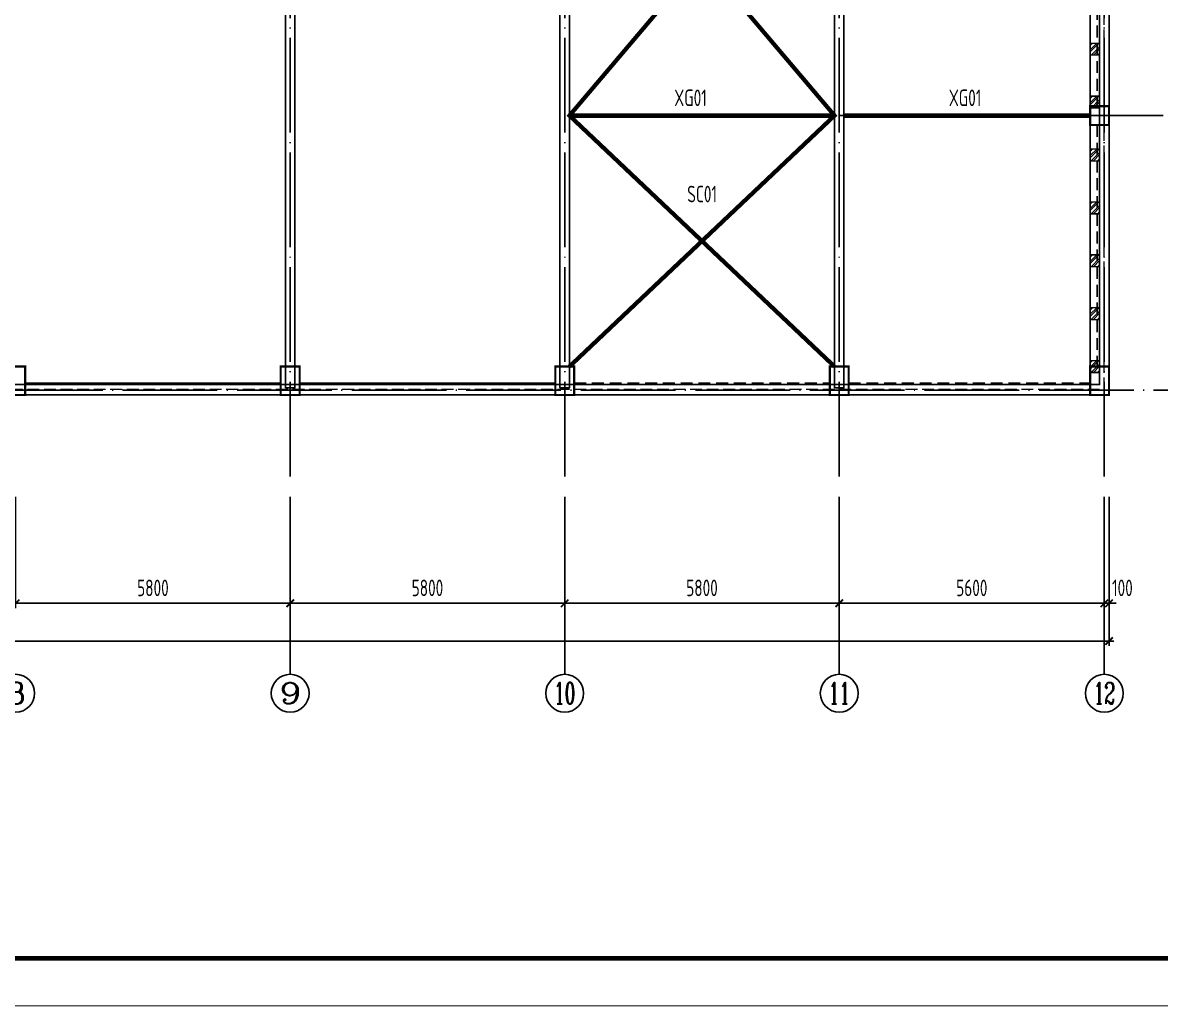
# Model space of a CAD drawing. Extents: x 287065 to 1473467, y 284802 to 344222.
# Drawn here: x 1116297 to 1140328, y 284802 to 305572 of the extents above; entities that cross this region are included whole.
import ezdxf
from ezdxf.enums import TextEntityAlignment as Align

# ---------------------------------------------------------------- set-up
doc = ezdxf.new("R2010")
doc.units = 0
doc.header["$LTSCALE"] = 1000
for name, pattern in [('3', [3.75, 2.5, -1.25]), ('DASH', [0.35, 0.25, -0.1]), ('DOTE', [2.42, 2, -0.2, 0.02, -0.2])]:
    doc.linetypes.add(name, pattern=pattern)
doc.layers.get('0').update_dxf_attribs({"linetype": 'CONTINUOUS'})
doc.layers.get('DEFPOINTS').update_dxf_attribs({"linetype": 'CONTINUOUS'})
for name, color, linetype in [('AXIS', 8, 'DOTE'), ('AXIS_DIM', 3, 'CONTINUOUS'), ('AXIS_TEXT', 3, 'CONTINUOUS'), ('BEAM_CON', 4, 'CONTINUOUS'), ('COLU', 7, 'CONTINUOUS'), ('FRAME', 3, 'CONTINUOUS'), ('G 钢板', 200, 'CONTINUOUS'), ('roof', 30, 'CONTINUOUS'), ('S_BEAMDASH', 134, '3'), ('SC', 6, 'CONTINUOUS'), ('TEXT', 7, 'CONTINUOUS'), ('TK', 211, 'CONTINUOUS'), ('XG', 4, 'CONTINUOUS')]:
    doc.layers.add(name, color=color, linetype=linetype)
doc.styles.add('_TCH_AXIS', font='COMPLEX', dxfattribs={"bigfont": 'GBCBIG'})
doc.styles.add('COMPLEX', font='COMPLEX')
doc.styles.add('TSSD_Dimension', font='tssdeng.shx', dxfattribs={"width": 0.7, "bigfont": 'hztxt.shx'})
doc.dimstyles.new('TSSD_100_100', dxfattribs={"dimtxt": 350, "dimasz": 150, "dimexe": 100, "dimexo": 250, "dimgap": 150, "dimtad": 1, "dimdec": 0, "dimzin": 0, "dimdsep": 46, "dimtxsty": 'TSSD_Dimension', "dimblk": 'ARCHTICK', "dimcen": 0, "dimdle": 100, "dimclrd": 3, "dimclre": 3, "dimclrt": 7, "dimadec": 0, "dimazin": 0, "dimtfac": 1, "dimtdec": 0, "dimtix": 1, "dimtmove": 2, "dimatfit": 3, "dimfxl": 100, "dimtolj": 1, "dimtzin": 0, "dimarcsym": 0})

# ---------------------------------------------------------------- blocks, each defined once
blk = doc.blocks.new('_ARCHTICK')
at = {"color": 0}
blk.add_lwpolyline([(-0.53, -0.53, 0.25, 0.25, 0), (0.53, 0.53, 0.5, 0.5, 0)], format="xyseb", dxfattribs=at)
blk = doc.blocks.new('*D530')
at = {"layer": 'AXIS_DIM', "color": 3, "lineweight": -2}
for p, q in [((1116147, 295562), (1116147, 293212)), ((1121947, 295562), (1121947, 293212)), ((1116047, 293312), (1122047, 293312))]:
    blk.add_line(p, q, dxfattribs=at)
at = {"layer": 'DEFPOINTS', "color": 0}
for p in [(1116147, 295812), (1121947, 295812), (1121947, 293312)]:
    blk.add_point(p, dxfattribs=at)
at = {"layer": 'AXIS_DIM', "color": 3, "lineweight": -2, "xscale": 150, "yscale": 150, "zscale": 150, "rotation": 180}
blk.add_blockref('_ARCHTICK', (1116147, 293312), dxfattribs=at)
at = {"layer": 'AXIS_DIM', "color": 3, "lineweight": -2, "xscale": 150, "yscale": 150, "zscale": 150}
blk.add_blockref('_ARCHTICK', (1121947, 293312), dxfattribs=at)
at = {"layer": 'AXIS_DIM', "color": 7, "insert": (1119047, 293637), "char_height": 350, "attachment_point": 5, "style": 'TSSD_Dimension'}
blk.add_mtext('\\A1;5800', dxfattribs=at)
blk = doc.blocks.new('*D531')
at = {"layer": 'AXIS_DIM', "color": 3, "lineweight": -2}
for p, q in [((1121947, 295562), (1121947, 293212)), ((1127747, 295562), (1127747, 293212)), ((1121847, 293312), (1127847, 293312))]:
    blk.add_line(p, q, dxfattribs=at)
at = {"layer": 'DEFPOINTS', "color": 0}
for p in [(1121947, 295812), (1127747, 295812), (1127747, 293312)]:
    blk.add_point(p, dxfattribs=at)
at = {"layer": 'AXIS_DIM', "color": 3, "lineweight": -2, "xscale": 150, "yscale": 150, "zscale": 150, "rotation": 180}
blk.add_blockref('_ARCHTICK', (1121947, 293312), dxfattribs=at)
at = {"layer": 'AXIS_DIM', "color": 3, "lineweight": -2, "xscale": 150, "yscale": 150, "zscale": 150}
blk.add_blockref('_ARCHTICK', (1127747, 293312), dxfattribs=at)
at = {"layer": 'AXIS_DIM', "color": 7, "insert": (1124847, 293637), "char_height": 350, "attachment_point": 5, "style": 'TSSD_Dimension'}
blk.add_mtext('\\A1;5800', dxfattribs=at)
blk = doc.blocks.new('*D532')
at = {"layer": 'AXIS_DIM', "color": 3, "lineweight": -2}
for p, q in [((1127747, 295562), (1127747, 293212)), ((1133547, 295562), (1133547, 293212)), ((1127647, 293312), (1133647, 293312))]:
    blk.add_line(p, q, dxfattribs=at)
at = {"layer": 'DEFPOINTS', "color": 0}
for p in [(1127747, 295812), (1133547, 295812), (1133547, 293312)]:
    blk.add_point(p, dxfattribs=at)
at = {"layer": 'AXIS_DIM', "color": 3, "lineweight": -2, "xscale": 150, "yscale": 150, "zscale": 150, "rotation": 180}
blk.add_blockref('_ARCHTICK', (1127747, 293312), dxfattribs=at)
at = {"layer": 'AXIS_DIM', "color": 3, "lineweight": -2, "xscale": 150, "yscale": 150, "zscale": 150}
blk.add_blockref('_ARCHTICK', (1133547, 293312), dxfattribs=at)
at = {"layer": 'AXIS_DIM', "color": 7, "insert": (1130647, 293637), "char_height": 350, "attachment_point": 5, "style": 'TSSD_Dimension'}
blk.add_mtext('\\A1;5800', dxfattribs=at)
blk = doc.blocks.new('*D533')
at = {"layer": 'AXIS_DIM', "color": 3, "lineweight": -2}
for p, q in [((1133547, 295562), (1133547, 293212)), ((1139147, 295562), (1139147, 293212)), ((1133447, 293312), (1139247, 293312))]:
    blk.add_line(p, q, dxfattribs=at)
at = {"layer": 'DEFPOINTS', "color": 0}
for p in [(1133547, 295812), (1139147, 295812), (1139147, 293312)]:
    blk.add_point(p, dxfattribs=at)
at = {"layer": 'AXIS_DIM', "color": 3, "lineweight": -2, "xscale": 150, "yscale": 150, "zscale": 150, "rotation": 180}
blk.add_blockref('_ARCHTICK', (1133547, 293312), dxfattribs=at)
at = {"layer": 'AXIS_DIM', "color": 3, "lineweight": -2, "xscale": 150, "yscale": 150, "zscale": 150}
blk.add_blockref('_ARCHTICK', (1139147, 293312), dxfattribs=at)
at = {"layer": 'AXIS_DIM', "color": 7, "insert": (1136347, 293637), "char_height": 350, "attachment_point": 5, "style": 'TSSD_Dimension'}
blk.add_mtext('\\A1;5600', dxfattribs=at)
blk = doc.blocks.new('*D534')
at = {"layer": 'AXIS_DIM', "color": 3, "lineweight": -2}
for p, q in [((1139147, 295562), (1139147, 293212)), ((1139247, 295562), (1139247, 293212)), ((1139147, 293312), (1138997, 293312)), ((1139147, 293312), (1139247, 293312)), ((1139247, 293312), (1139397, 293312))]:
    blk.add_line(p, q, dxfattribs=at)
at = {"layer": 'DEFPOINTS', "color": 0}
for p in [(1139147, 295812), (1139247, 295812), (1139247, 293312)]:
    blk.add_point(p, dxfattribs=at)
at = {"layer": 'AXIS_DIM', "color": 3, "lineweight": -2, "xscale": 150, "yscale": 150, "zscale": 150}
blk.add_blockref('_ARCHTICK', (1139147, 293312), dxfattribs=at)
at = {"layer": 'AXIS_DIM', "color": 3, "lineweight": -2, "xscale": 150, "yscale": 150, "zscale": 150, "rotation": 180}
blk.add_blockref('_ARCHTICK', (1139247, 293312), dxfattribs=at)
at = {"layer": 'AXIS_DIM', "color": 7, "insert": (1139529, 293637), "char_height": 350, "attachment_point": 5, "style": 'TSSD_Dimension'}
blk.add_mtext('\\A1;100', dxfattribs=at)
blk = doc.blocks.new('*D535')
at = {"layer": 'AXIS_DIM', "color": 3, "lineweight": -2}
for p, q in [((1076747, 295562), (1076747, 292412)), ((1139247, 295562), (1139247, 292412)), ((1076647, 292512), (1139347, 292512))]:
    blk.add_line(p, q, dxfattribs=at)
at = {"layer": 'DEFPOINTS', "color": 0}
for p in [(1076747, 295812), (1139247, 295812), (1139247, 292512)]:
    blk.add_point(p, dxfattribs=at)
at = {"layer": 'AXIS_DIM', "color": 3, "lineweight": -2, "xscale": 150, "yscale": 150, "zscale": 150, "rotation": 180}
blk.add_blockref('_ARCHTICK', (1076747, 292512), dxfattribs=at)
at = {"layer": 'AXIS_DIM', "color": 3, "lineweight": -2, "xscale": 150, "yscale": 150, "zscale": 150}
blk.add_blockref('_ARCHTICK', (1139247, 292512), dxfattribs=at)
at = {"layer": 'AXIS_DIM', "color": 7, "insert": (1107997, 292837), "char_height": 350, "attachment_point": 5, "style": 'TSSD_Dimension'}
blk.add_mtext('\\A1;62500', dxfattribs=at)
blk = doc.blocks.new('_AXISO')
blk.add_circle((0, 0), 0.5)
at = {"layer": 'AXIS_TEXT', "style": 'COMPLEX', "width": 1.041667}
blk.add_attdef('A', text='', height=0.56, dxfattribs=at).set_placement((-0.25, -0.28), (0.25, -0.28), align=Align.FIT)
blk = doc.blocks.new('TK-A2+(891X420)')
at = {"layer": 'FRAME'}
for points in [[(626537, 392605, 20, 20, 0), (626537, 350605, 20, 20, 0), (715637, 350605, 20, 20, 0), (715637, 392605, 20, 20, 0)], [(629037, 391605, 100, 100, 0), (629037, 351605, 100, 100, 0), (714637, 351605, 100, 100, 0), (714637, 391605, 100, 100, 0)]]:
    blk.add_lwpolyline(points, format="xyseb", close=True, dxfattribs=at)

msp = doc.modelspace()

# ---------------------------------------------------------------- hatches: boundary and pattern name
at = {"layer": 'G 钢板'}
h = msp.add_hatch(dxfattribs=at)
h.set_pattern_fill('ANSI32', color=256, scale=10, style=0)
h.set_pattern_definition([(45, (126310, 36702), (-67.351921, 67.351921), []), (45, (126354.9, 36702), (-67.351921, 67.351921), [])])
h.paths.add_polyline_path([(1139046.971, 305138.708), (1138846.971, 305138.708), (1138846.971, 304888.708), (1139046.971, 304888.708)])
h = msp.add_hatch(dxfattribs=at)
h.set_pattern_fill('ANSI32', color=256, scale=10, style=0)
h.set_pattern_definition([(45, (126310, 35585), (-67.351921, 67.351921), []), (45, (126354.9, 35585), (-67.351921, 67.351921), [])])
h.paths.add_polyline_path([(1139046.971, 304021.708), (1138846.971, 304021.708), (1138846.971, 303771.708), (1139046.971, 303771.708)])
h = msp.add_hatch(dxfattribs=at)
h.set_pattern_fill('ANSI32', color=256, scale=10, style=0)
h.set_pattern_definition([(45, (126310, 34468), (-67.351921, 67.351921), []), (45, (126354.9, 34468), (-67.351921, 67.351921), [])])
h.paths.add_polyline_path([(1139046.971, 302904.708), (1138846.971, 302904.708), (1138846.971, 302654.708), (1139046.971, 302654.708)])
h = msp.add_hatch(dxfattribs=at)
h.set_pattern_fill('ANSI32', color=256, scale=10, style=0)
h.set_pattern_definition([(45, (126310, 33351), (-67.351921, 67.351921), []), (45, (126354.9, 33351), (-67.351921, 67.351921), [])])
h.paths.add_polyline_path([(1139046.971, 301787.708), (1138846.971, 301787.708), (1138846.971, 301537.708), (1139046.971, 301537.708)])
h = msp.add_hatch(dxfattribs=at)
h.set_pattern_fill('ANSI32', color=256, scale=10, style=0)
h.set_pattern_definition([(45, (126310, 32234), (-67.351921, 67.351921), []), (45, (126354.9, 32234), (-67.351921, 67.351921), [])])
h.paths.add_polyline_path([(1139046.971, 300670.708), (1138846.971, 300670.708), (1138846.971, 300420.708), (1139046.971, 300420.708)])
h = msp.add_hatch(dxfattribs=at)
h.set_pattern_fill('ANSI32', color=256, scale=10, style=0)
h.set_pattern_definition([(45, (126310, 31117), (-67.351921, 67.351921), []), (45, (126354.9, 31117), (-67.351921, 67.351921), [])])
h.paths.add_polyline_path([(1139046.971, 299553.708), (1138846.971, 299553.708), (1138846.971, 299303.708), (1139046.971, 299303.708)])
h = msp.add_hatch(dxfattribs=at)
h.set_pattern_fill('ANSI32', color=256, scale=10, style=0)
h.set_pattern_definition([(45, (126310, 30000), (-67.351921, 67.351921), []), (45, (126354.9, 30000), (-67.351921, 67.351921), [])])
h.paths.add_polyline_path([(1139046.971, 298436.708), (1138846.971, 298436.708), (1138846.971, 298186.708), (1139046.971, 298186.708)])

# ---------------------------------------------------------------- linework, layer by layer
at = {"layer": 'AXIS'}
for p, q in [((1121946.971, 324611.708), (1121946.971, 295811.708)), ((1127746.971, 324611.708), (1127746.971, 295811.708)), ((1133546.971, 324611.708), (1133546.971, 295811.708)), ((1139146.971, 324611.708), (1139146.971, 295811.708)), ((1133546.971, 303611.708), (1141146.971, 303611.708)), ((1074846.971, 297811.708), (1141146.971, 297811.708))]:
    msp.add_line(p, q, dxfattribs=at)
at = {"layer": 'AXIS_TEXT'}
for p, q in [((1121946.971, 295561.708), (1121946.971, 291811.708)), ((1127746.971, 295561.708), (1127746.971, 291811.708)), ((1133546.971, 295561.708), (1133546.971, 291811.708)), ((1139146.971, 295561.708), (1139146.971, 291811.708))]:
    msp.add_line(p, q, dxfattribs=at)
at = {"layer": 'BEAM_CON', "color": 8}
for p, q in [((1139246.971, 310011.708), (1139246.971, 303811.708)), ((1139246.971, 303411.708), (1139246.971, 298311.708)), ((1116346.971, 297961.708), (1121746.971, 297961.708)), ((1122146.971, 297961.708), (1127546.971, 297961.708)), ((1116346.971, 297711.708), (1121746.971, 297711.708)), ((1122146.971, 297711.708), (1127546.971, 297711.708)), ((1127946.971, 297711.708), (1133346.971, 297711.708)), ((1133746.971, 297711.708), (1138846.971, 297711.708))]:
    msp.add_line(p, q, dxfattribs=at)
at = {"layer": 'BEAM_CON'}
for points in [[(1121846.971, 297861.708), (1122046.971, 297861.708), (1122046.971, 322561.708), (1121846.971, 322561.708)], [(1127646.971, 297861.708), (1127846.971, 297861.708), (1127846.971, 322561.708), (1127646.971, 322561.708)], [(1133446.971, 297861.708), (1133646.971, 297861.708), (1133646.971, 322561.708), (1133446.971, 322561.708)]]:
    msp.add_lwpolyline(points, close=True, dxfattribs=at)
at = {"layer": 'COLU', "color": 8, "ltscale": 0.01, "const_width": 45}
for points in [[(1139246.971, 303411.708), (1139246.971, 303811.708), (1138846.971, 303811.708), (1138846.971, 303411.708)], [(1116346.971, 297711.708), (1116346.971, 298311.708), (1115946.971, 298311.708), (1115946.971, 297711.708)], [(1122146.971, 297711.708), (1122146.971, 298311.708), (1121746.971, 298311.708), (1121746.971, 297711.708)], [(1127946.971, 297711.708), (1127946.971, 298311.708), (1127546.971, 298311.708), (1127546.971, 297711.708)], [(1133746.971, 297711.708), (1133746.971, 298311.708), (1133346.971, 298311.708), (1133346.971, 297711.708)], [(1139246.971, 297711.708), (1139246.971, 298311.708), (1138846.971, 298311.708), (1138846.971, 297711.708)]]:
    msp.add_lwpolyline(points, close=True, dxfattribs=at)
at = {"layer": 'G 钢板', "const_width": 30}
for points in [[(1139046.971, 305138.708), (1139046.971, 304888.708), (1138846.971, 304888.708), (1138846.971, 305138.708)], [(1139046.971, 304021.708), (1139046.971, 303771.708), (1138846.971, 303771.708), (1138846.971, 304021.708)], [(1139046.971, 302904.708), (1139046.971, 302654.708), (1138846.971, 302654.708), (1138846.971, 302904.708)], [(1139046.971, 301787.708), (1139046.971, 301537.708), (1138846.971, 301537.708), (1138846.971, 301787.708)], [(1139046.971, 300670.708), (1139046.971, 300420.708), (1138846.971, 300420.708), (1138846.971, 300670.708)], [(1139046.971, 299553.708), (1139046.971, 299303.708), (1138846.971, 299303.708), (1138846.971, 299553.708)], [(1139046.971, 298436.708), (1139046.971, 298186.708), (1138846.971, 298186.708), (1138846.971, 298436.708)]]:
    msp.add_lwpolyline(points, close=True, dxfattribs=at)
at = {"layer": 'roof', "color": 8}
msp.add_line((1138846.971, 322461.708), (1138846.971, 298311.708), dxfattribs=at)
for points in [[(1076746.971, 297711.708), (1139246.971, 297711.708), (1139246.971, 322711.708), (1076746.971, 322711.708)], [(1076946.971, 297931.708), (1139046.971, 297931.708), (1139046.971, 322511.708), (1076946.971, 322511.708)]]:
    msp.add_lwpolyline(points, close=True, dxfattribs=at)
at = {"layer": 'roof', "color": 8, "linetype": 'DASH', "lineweight": 13}
msp.add_lwpolyline([(1082446.971, 311811.709), (1082446.971, 322611.708), (1076846.971, 322611.708), (1076846.971, 297831.708), (1139146.971, 297831.708), (1139146.971, 322611.708), (1082546.971, 322611.708), (1082546.971, 311811.709)], dxfattribs=at)
at = {"layer": 'S_BEAMDASH', "color": 8, "ltscale": 0.1}
for p, q in [((1138996.971, 310011.708), (1138996.971, 303811.708)), ((1138996.971, 303411.708), (1138996.971, 298311.708)), ((1127946.971, 297961.708), (1133346.971, 297961.708)), ((1133746.971, 297961.708), (1138846.971, 297961.708))]:
    msp.add_line(p, q, dxfattribs=at)
at = {"layer": 'SC', "const_width": 90}
for points in [[(1133446.971, 298311.708), (1127846.971, 303611.708), (1133446.971, 310211.708), (1127846.971, 316411.708), (1133446.971, 322111.708)], [(1127846.971, 298311.708), (1133446.971, 303611.708), (1127846.971, 310211.708), (1133446.971, 316411.708), (1127846.971, 322111.708)]]:
    msp.add_lwpolyline(points, dxfattribs=at)
at = {"layer": 'XG', "const_width": 100}
for points in [[(1127846.971, 303611.708), (1133446.971, 303611.708)], [(1133646.971, 303611.708), (1138846.971, 303611.708)]]:
    msp.add_lwpolyline(points, dxfattribs=at)

# ---------------------------------------------------------------- block references
at = {"layer": 'AXIS_TEXT'}
ref = msp.add_blockref('_AXISO', (1116146.971, 291411.708), dxfattribs=dict(at, xscale=800, yscale=800, zscale=800))
ref.add_attrib('A', '8', dxfattribs={"height": 452.548, "style": '_TCH_AXIS', "width": 1.5}).set_placement((1115920.697, 291185.434), (1116373.245, 291185.434), align=Align.FIT)
ref = msp.add_blockref('_AXISO', (1121946.971, 291411.708), dxfattribs=dict(at, xscale=800, yscale=800, zscale=800))
ref.add_attrib('A', '9', dxfattribs={"height": 452.548, "style": '_TCH_AXIS', "width": 1.5}).set_placement((1121720.697, 291185.434), (1122173.245, 291185.434), align=Align.FIT)
ref = msp.add_blockref('_AXISO', (1127746.971, 291411.708), dxfattribs=dict(at, xscale=800, yscale=800, zscale=800))
ref.add_attrib('A', '10', dxfattribs={"height": 452.5483, "style": '_TCH_AXIS', "width": 0.724138}).set_placement((1127520.697, 291185.434), (1127973.245, 291185.434), align=Align.FIT)
ref = msp.add_blockref('_AXISO', (1133546.971, 291411.708), dxfattribs=dict(at, xscale=800, yscale=800, zscale=800))
ref.add_attrib('A', '11', dxfattribs={"height": 452.5483, "style": '_TCH_AXIS', "width": 0.875}).set_placement((1133320.697, 291185.434), (1133773.245, 291185.434), align=Align.FIT)
ref = msp.add_blockref('_AXISO', (1139146.971, 291411.708), dxfattribs=dict(at, xscale=800, yscale=800, zscale=800))
ref.add_attrib('A', '12', dxfattribs={"height": 452.5483, "style": '_TCH_AXIS', "width": 0.724138}).set_placement((1138920.697, 291185.434), (1139373.245, 291185.434), align=Align.FIT)
at = {"layer": 'TK'}
msp.add_blockref('TK-A2+(891X420)', (440810, -65793.134), dxfattribs=at)

# ---------------------------------------------------------------- texts
at = {"layer": 'TEXT', "style": 'TSSD_Dimension', "width": 0.7}
for s, p in [('XG01', (1130061.886, 303811.708)), ('XG01', (1135861.886, 303811.708)), ('SC01', (1130334.347, 301779.472))]:
    msp.add_text(s, height=350, dxfattribs=at).set_placement(p)

# ---------------------------------------------------------------- dimensions: what is measured, and where the dimension line sits
at = {"layer": 'AXIS_DIM'}
for p1, p2, distance, picture, middle in [((1076746.971, 295811.708), (1139246.971, 295811.708), -3300, '*D535', (1107996.971, 292836.708)), ((1116146.971, 295811.708), (1121946.971, 295811.708), -2500, '*D530', (1119046.971, 293636.708)), ((1121946.971, 295811.708), (1127746.971, 295811.708), -2500, '*D531', (1124846.971, 293636.708)), ((1127746.971, 295811.708), (1133546.971, 295811.708), -2500, '*D532', (1130646.971, 293636.708)), ((1133546.971, 295811.708), (1139146.971, 295811.708), -2500, '*D533', (1136346.971, 293636.708))]:
    dim = msp.add_aligned_dim(p1=p1, p2=p2, distance=distance, dimstyle='TSSD_100_100', dxfattribs=at)
    dim.commit()
    dim.dimension.update_dxf_attribs({"geometry": picture, "text_midpoint": middle})
dim = msp.add_linear_dim(base=(1139246.971, 293311.708), p1=(1139146.971, 295811.708), p2=(1139246.971, 295811.708), angle=0, dimstyle='TSSD_100_100', dxfattribs=at)
dim.commit()
dim.dimension.update_dxf_attribs({"geometry": '*D534', "text_midpoint": (1139529.215, 293636.708), "dimtype": 129})

doc.saveas('drawing.dxf')
